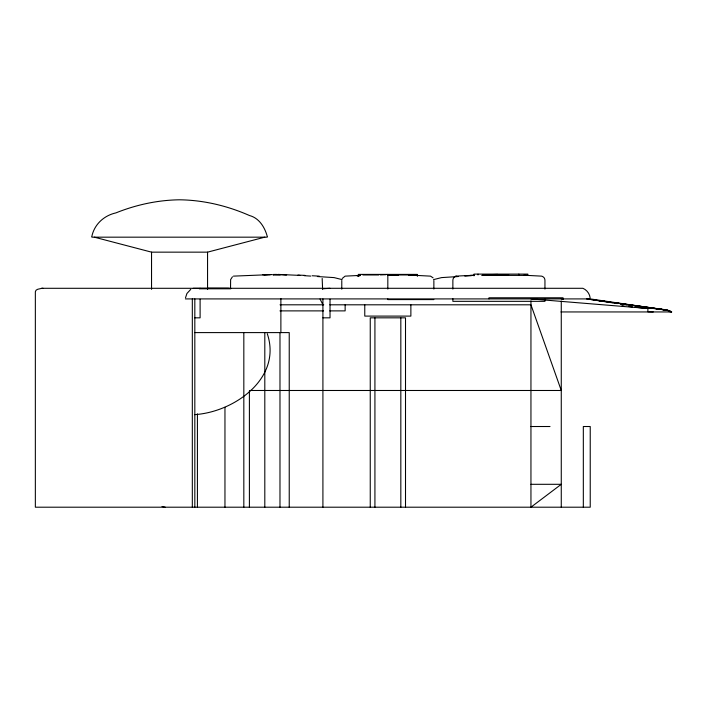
<?xml version="1.0" encoding="UTF-8"?>
<svg xmlns="http://www.w3.org/2000/svg" width="707" height="707" viewBox="0 0 707 707"><rect width="100%" height="100%" fill="white"/><g stroke="black" fill="none" stroke-linecap="round" stroke-linejoin="round"><path stroke-width="1.06" d="M185.517 297.78L186.931 293.493L190.757 289.366M91.813 236.518C94.314 224.419 103.929 215.547 115.921 212.887C136.124 204.783 157.758 200.081 179.551 199.798C203.634 200.099 227.486 205.834 249.491 215.529C259.266 218.092 264.825 227.389 267.29 236.518M342.223 278.47L345.122 276.137L360.323 275.394L359.35 275.394M232.453 276.791L230.623 279.592L230.535 288.297M200.108 288.297L199.374 288.783L230.765 288.783M194.505 414.638C234.008 412.216 282.34 378.325 267.264 333.669M330.028 288.297L322.533 288.783M433.479 279.627L441.557 277.604L458.295 276.534M94.323 237.172L151.545 252.152L207.558 252.152L264.78 237.172M590.133 297.78C589.62 293.635 586.766 289.888 582.895 288.297L41.907 288.297L37.683 289.278L36.066 290.197L35.35 291.77L35.35 507.202L590.23 507.202L590.23 426.515L583.328 426.515L583.328 507.202M464.853 276.101L471.41 275.677M486.708 274.687L497.755 274.396M360.084 275.562L357.008 275.748L359.836 275.748M455.776 276.128L473.99 275.235M43.056 288.297L41.625 288.315M264.241 274.811L270.401 274.581M262.818 274.811L269.694 274.581M489.111 274.67L508.695 274.67M276.57 274.396L273.008 274.484M91.813 237.172L267.29 237.172M277.904 274.396L299.874 275.394M269.447 274.581L271.532 274.581L233.443 276.128M362.912 274.97L378.846 274.97M387.825 274.943L398.509 275.085L387.825 275.085M397.528 274.97L416.768 274.97L416.768 275.412M409.185 275.085L408.46 275.085L415.327 275.394M411.898 275.235L409.406 275.235L412.49 275.394M470.429 275.394L474.247 275.394M481.723 275.394L527.378 275.394L541.606 276.137A5.046 5.046 0 0 1 544.178 277.851A5.055 5.055 0 0 1 544.947 280.529L544.947 289.092M207.239 288.368L230.897 288.368M185.42 298.911L590.23 298.911L667.417 310.205L669.829 310.709L671.65 311.946L560.969 311.946M433.868 299.591L387.825 299.591L387.825 298.911M280.016 304.805L323.753 304.805M329.824 304.805L530.948 304.805L561.27 390.485L250.004 390.485M530.948 298.911L647.877 308.473L654.364 308.473M279.937 310.886L323.576 310.886M329.824 310.886L345.14 310.886L345.14 304.805M194.823 317.832L200.108 317.832L200.108 299.238M322.913 317.832L330.028 317.832L330.028 299.238M194.752 332.599L289.234 332.599L289.234 507.202M530.948 426.515L550.019 426.515M530.948 484.304L561.27 484.304L530.948 507.202L530.948 300.882M482.43 274.979L485.736 274.979M653.241 311.946L647.877 311.796L647.877 308.473M297.93 275.085L305.044 275.394M523.825 275.235L527.378 275.394M416.299 275.394L430.528 276.137L433.099 277.851M312.158 275.748L319.272 276.137M304.249 275.677L310.797 276.101M317.355 276.534L334.102 277.604L342.17 279.627M657.537 308.8L667.417 310.205L622.743 303.948M668.389 311.442L671.65 311.946L666.842 310.205L653.241 308.473M561.27 298.911L563.452 299.158M621.992 305.724L624.122 305.963M628.382 306.44L632.641 306.918M634.771 307.156L646.49 308.473M600.923 300.864L598.749 300.563L600.95 300.899M603.098 301.164L610.715 302.207M612.889 302.508L664.023 309.542M666.842 310.205L586.783 298.911L612.898 302.923M603.124 301.2L605.307 301.509M607.481 301.818L610.751 302.269M612.934 302.578L615.117 302.879M617.291 303.188L620.56 303.648M615.072 303.259L617.246 303.595M620.507 304.09L622.69 304.425M624.864 304.761L627.038 305.097M645.535 307.934L647.709 308.27M162.009 506.495L165.235 507.202M228.688 288.368L193.25 288.315M320.05 298.981L322.913 304.805M322.171 278.47L322.613 289.34M563.108 298.911L563.028 297.78L488.979 297.78L489.023 298.911M561.27 301.085L561.27 507.202M544.947 298.725L544.947 301.332L452.869 301.332L452.869 298.725M527.846 275.412L527.846 274.104L473.99 274.104L473.99 275.836M518.85 274.104L518.85 275.023M478.012 274.104L478.012 274.97M452.869 289.092L452.869 280.529A5.055 5.055 0 0 1 453.638 277.851A5.046 5.046 0 0 1 456.201 276.137M433.868 280.529L433.868 289.057M417.36 276.34L417.36 274.396L358.29 274.396L358.29 276.34M410.873 304.805L410.873 316.1L364.768 316.1L364.768 304.805M405.509 507.202L405.509 317.832L370.247 317.832L370.247 507.202M400.825 317.832L400.825 507.202M387.825 274.396L387.825 289.057M374.922 317.832L374.922 507.202M341.781 280.529L341.781 289.181M322.913 298.911L322.913 507.202M280.882 298.54L280.882 332.599M279.981 332.599L279.981 507.202M264.807 332.599L264.807 507.202M249.403 390.803L249.403 507.202M243.827 332.599L243.827 507.202M224.959 407.276L224.959 507.202M207.558 252.152L207.558 289.349M197.421 413.86L197.421 507.202M194.823 298.911L194.823 507.202M192.322 298.911L192.322 507.202M151.545 252.152L151.545 289.349M273.803 274.696L272.884 274.811L280.255 274.811L273.803 274.696M385.987 274.581L380.278 274.696L385.987 274.581M92.449 288.279L92.449 288.279M281.607 274.581L280.131 274.581L286.644 274.811L281.607 274.581M595.48 300.113L593.306 299.812L595.497 300.139"/></g></svg>
